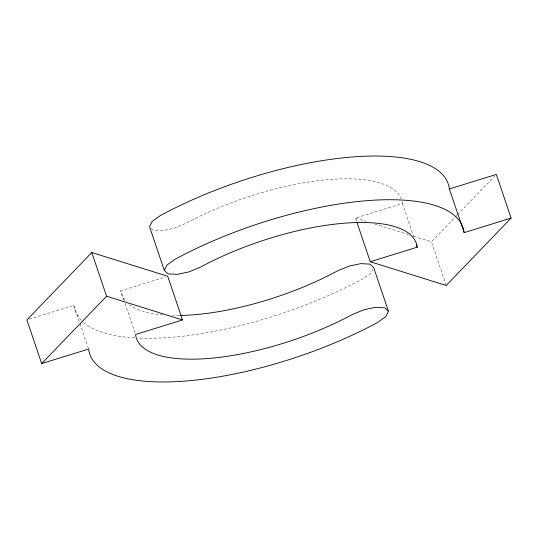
<?xml version="1.0" encoding="UTF-8"?>
<svg xmlns="http://www.w3.org/2000/svg" width="538" height="538" viewBox="0 0 538 538"><rect width="100%" height="100%" fill="white"/><g stroke="black" fill="none" stroke-linecap="round" stroke-linejoin="round"><path stroke-width="0.4" stroke-dasharray="2.69 2.02" d="M373.016 268.899L371.052 272.921L362.854 278.792A197.042 69.328 -18.7 0 1 137.876 338.052M446.21 285.463L431.422 241.784L454.597 217.722M455.182 217.123L456.917 215.321M457.495 214.716L494.577 176.222M29.287 319.168L73.84 305.355A197.042 69.328 -18.7 0 0 81.151 320.258M124.009 300.339L120.781 290.809L165.341 276.996M356.566 221.239L355.49 218.065L402.431 203.519A147.782 51.998 -18.7 0 0 401.53 199.611M355.49 218.065L365.88 221.313M374.677 224.057L408.241 234.541M413.836 236.29L431.422 241.784M151.386 228.468L153.222 230.17L162.207 230.715L174.083 228.253L185.677 223.445A147.782 51.998 -18.7 0 1 401.247 198.858M402.431 203.519L413.722 236.868M125.085 303.513L135.3 333.688M73.84 305.355L79.752 322.827M80.021 323.62L88.36 348.241M179.255 315.483A147.782 51.998 -18.7 0 1 172.718 315.463M162.866 314.938A147.782 51.998 -18.7 0 1 129.396 304.737M124.877 300.406A147.782 51.998 -18.7 0 1 120.781 290.809M134.85 337.891A197.042 69.328 -18.7 0 1 82.953 321.986"/><path stroke-width="0.81" d="M164.332 270.439L166.948 265.079L175.146 259.208A197.042 69.328 -18.7 0 1 464.16 232.645L511.1 218.092L496.318 174.42L449.378 188.966A197.042 69.328 -18.7 0 0 160.364 215.536L152.16 221.407L149.551 226.76L164.332 270.439L168.011 273.849L176.989 274.393L188.865 271.932L200.459 267.117A147.782 51.998 -18.7 0 1 417.219 247.191L416.412 244.81M388.449 311.24L385.84 316.593L377.636 322.464A197.042 69.328 -18.7 0 1 88.622 349.034L41.682 363.58L26.9 319.908L91.79 252.537L167.728 276.256L182.51 319.935L135.569 334.481A147.782 51.998 -18.7 0 0 352.323 314.555L363.917 309.747L375.793 307.285L384.778 307.83L388.449 311.24L373.668 267.561L369.989 264.151L361.011 263.607L349.135 266.068L337.541 270.883A147.782 51.998 -18.7 0 1 180.096 315.47M41.682 363.58L106.578 296.216L91.79 252.537M511.1 218.092L446.21 285.463L370.272 261.744L357.104 222.826M370.272 261.744L417.219 247.191M106.578 296.216L182.51 319.935M449.378 188.966L464.16 232.645"/></g></svg>
